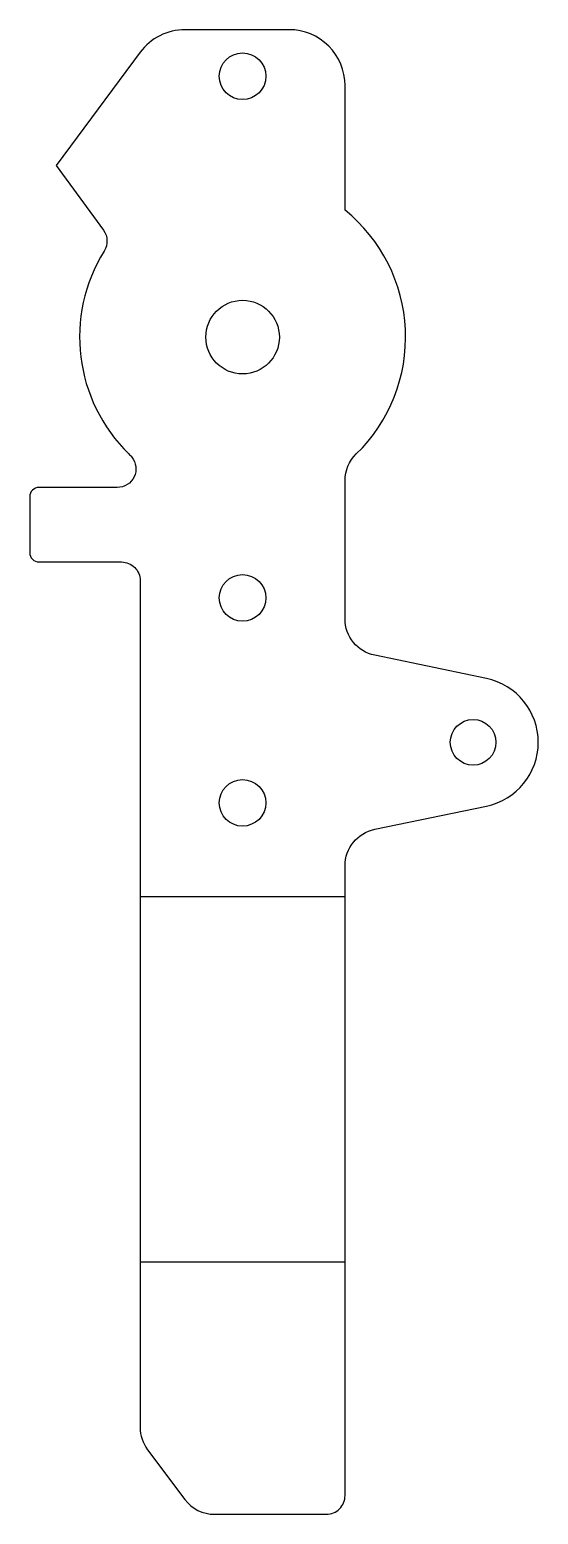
# Model space of a CAD drawing. Extents: x -23 to 32, y -126 to 33.
import ezdxf

# ---------------------------------------------------------------- set-up
doc = ezdxf.new("R2010")
doc.units = 0

msp = doc.modelspace()

# ---------------------------------------------------------------- linework, layer by layer
at = {"layer": '1'}
msp.add_lwpolyline([(26.17, -36.65), (14.19, -34.16, -0.355521), (11, -30.24), (11, -15.4, -0.202359), (12.21, -12.54, 0.449494), (11, 13.61), (11, 27, 0.414214), (5, 33), (-6.18, 33, 0.237605), (-11, 30.57), (-20, 18.43), (-14.94, 11.47, -0.305091), (-14.86, 9.24, 0.352279), (-12.21, -12.54, -0.028812), (-11.9, -12.88, -0.631917), (-13.45, -16.14), (-21.86, -16.14, 0.414214), (-22.86, -17.14), (-22.86, -23.14, 0.414214), (-21.86, -24.14), (-13, -24.14, -0.414214), (-11, -26.14), (-11, -117.04, 0.162278), (-10.2, -119.44), (-6.2, -124.77, 0.236068), (-3, -126.37), (9, -126.37, 0.414214), (11, -124.37), (11, -56.76, -0.355521), (14.19, -52.84), (26.17, -50.35, 0.813919)], format="xyb", close=True, dxfattribs=at)
for centre, radius in [((0, 28), 2.5), ((0, 0), 3.95), ((0, -28), 2.5), ((24.75, -43.5), 2.45), ((0, -50), 2.5)]:
    msp.add_circle(centre, radius, dxfattribs=at)
at = {"layer": '2'}
for p, q in [((11, -60.09), (-11, -60.09)), ((-11, -99.28), (11, -99.28))]:
    msp.add_line(p, q, dxfattribs=at)

doc.saveas('drawing.dxf')
